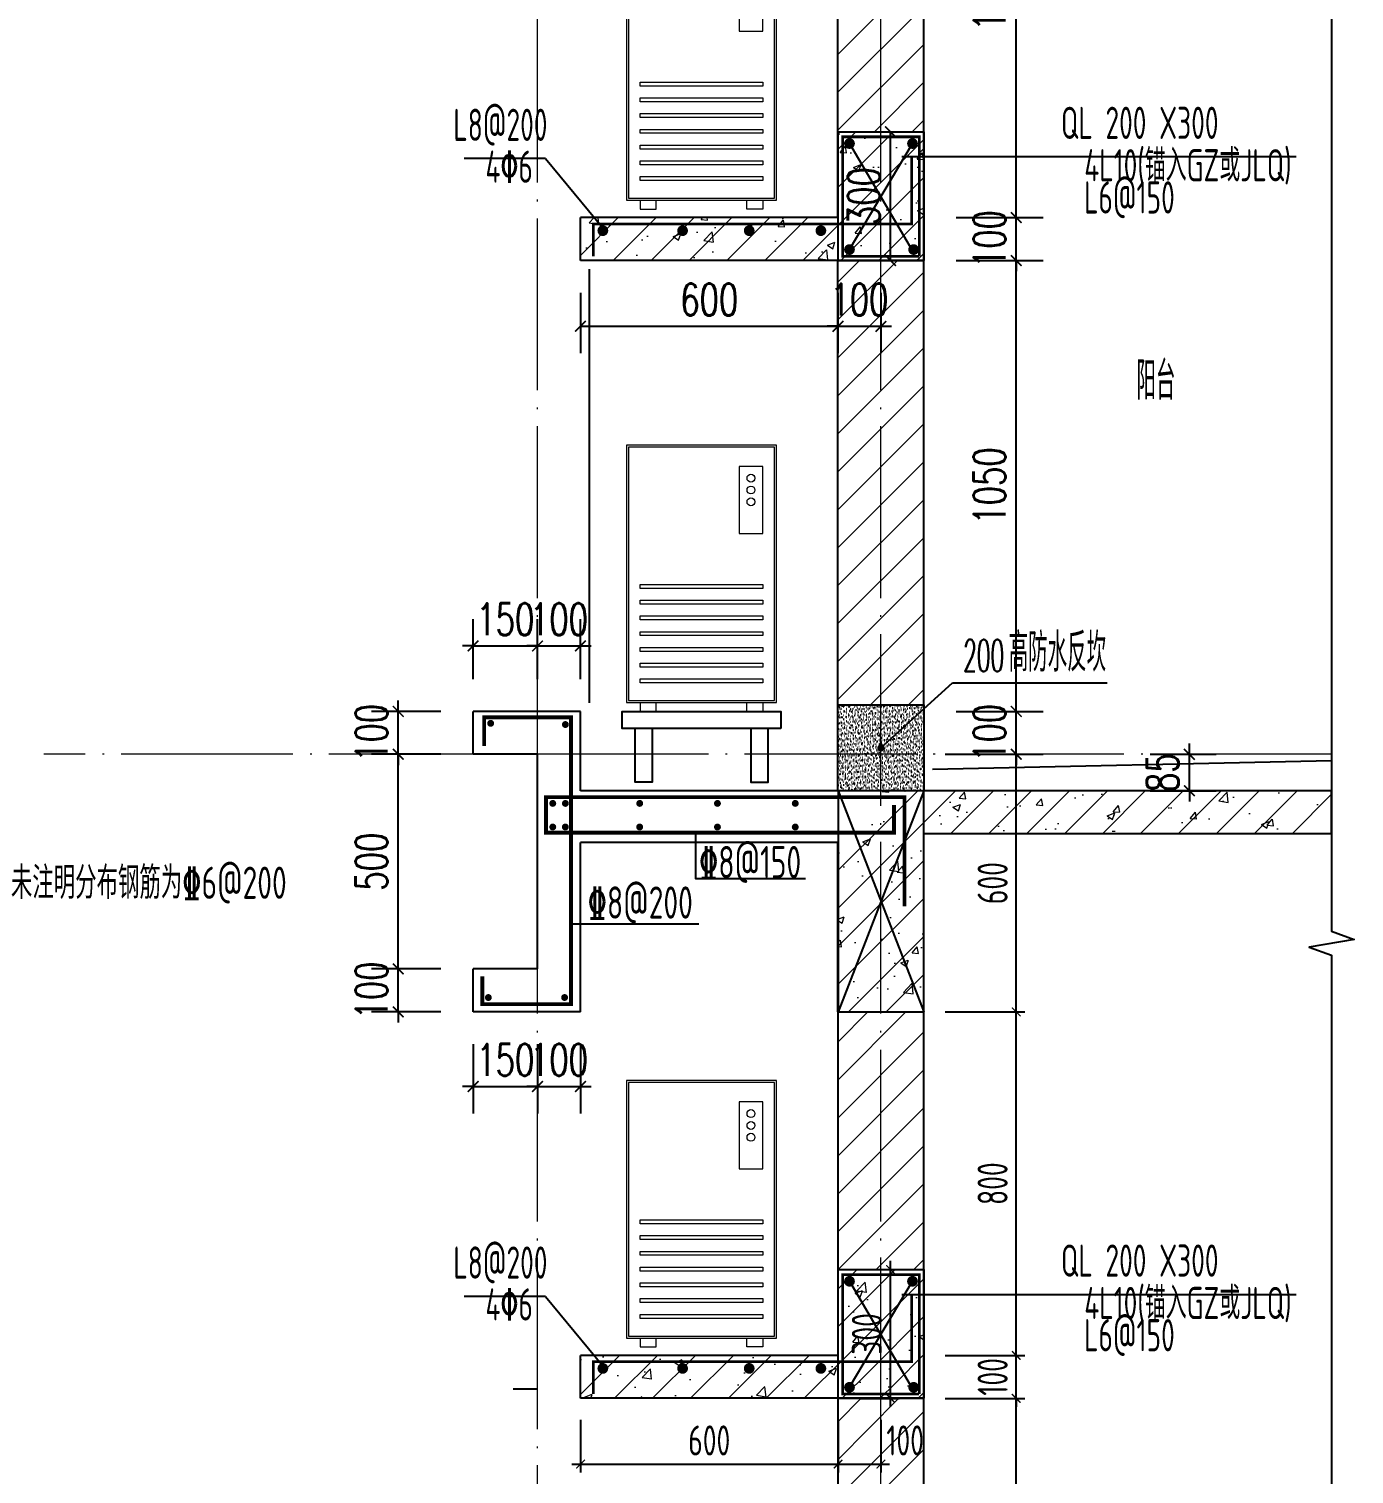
# Model space of a CAD drawing. Extents: x -668857 to 143095, y -247466 to 228182.
# Drawn here: x 46079 to 49166, y 159607 to 162973 of the extents above; entities that cross this region are included whole.
import ezdxf
from ezdxf.enums import TextEntityAlignment as Align

# ---------------------------------------------------------------- set-up
doc = ezdxf.new("R2010")
doc.units = 0
doc.header["$LTSCALE"] = 1000
doc.linetypes.add('DOTE', pattern=[2.42, 2, -0.2, 0.02, -0.2])
doc.linetypes.add('H3普通虚线', pattern=[4.2, 3, -1.2])
doc.layers.get('0').update_dxf_attribs({"linetype": 'CONTINUOUS'})
doc.layers.get('DEFPOINTS').update_dxf_attribs({"linetype": 'CONTINUOUS'})
for name, color, linetype in [('DIM', 2, 'CONTINUOUS'), ('DIM_IDEN', 67, 'CONTINUOUS'), ('DIM_SYMB', 3, 'CONTINUOUS'), ('PUB_DIM', 3, 'CONTINUOUS'), ('PUB_TEXT', 2, 'CONTINUOUS'), ('REIN', 6, 'CONTINUOUS'), ('REIND', 1, 'CONTINUOUS'), ('REINL', 1, 'CONTINUOUS'), ('S-BEAM-LINE2', 4, 'H3普通虚线'), ('S-大样-砼线', 7, 'CONTINUOUS'), ('S-引出线', 40, 'CONTINUOUS'), ('TEXT', 2, 'CONTINUOUS'), ('WALL', 5, 'CONTINUOUS'), ('看线', 251, 'CONTINUOUS'), ('空调外机', 8, 'CONTINUOUS'), ('立面-看线', 251, 'CONTINUOUS')]:
    doc.layers.add(name, color=color, linetype=linetype)
for name, color, linetype, lineweight in [('DOTE', 19, 'DOTE', 9), ('PUB_HATCH', 8, 'CONTINUOUS', 9), ('平面-空调室外机', 143, 'CONTINUOUS', 9)]:
    doc.layers.add(name, color=color, linetype=linetype, lineweight=lineweight)
doc.styles.add('_TCH_DIM_T3', font='SIMPLEX', dxfattribs={"width": 0.705882, "bigfont": 'GBCBIG'})
doc.styles.add('DIM_FONT_T3', font='SIMPLEX', dxfattribs={"width": 0.705882, "bigfont": 'GBCBIG'})
doc.styles.add('TSSD_DIMENSION', font='Tssdeng.shx', dxfattribs={"width": 0.7, "bigfont": 'tssdchn.shx'})
doc.styles.add('TSSD_Label', font='Tssdeng.shx', dxfattribs={"width": 0.7, "bigfont": 'hztxt.shx'})
doc.styles.add('TSSD_REIN', font='tssdeng.shx', dxfattribs={"width": 0.7, "height": 300, "bigfont": 'tssdchn.shx'})
doc.dimstyles.new('_TCH_ARCH&&25', dxfattribs={"dimtxt": 74.375, "dimasz": 25, "dimexe": 62.5, "dimexo": 75, "dimgap": 25, "dimtad": 1, "dimdec": 0, "dimzin": 0, "dimdsep": 46, "dimtxsty": '_TCH_DIM_T3', "dimblk": 'ARCHTICK', "dimcen": 0.09, "dimclrt": 7, "dimazin": 0, "dimtfac": 1, "dimtdec": 0, "dimtix": 1, "dimtmove": 2, "dimatfit": 3, "dimldrblk": 'ARCHTICK', "dimfxl": 0, "dimtolj": 1, "dimtzin": 0, "dimarcsym": 0})
doc.dimstyles.new('TSSD_20_20', dxfattribs={"dimtxt": 60, "dimasz": 20, "dimexe": 20, "dimexo": 50, "dimgap": 20, "dimtad": 1, "dimdec": 0, "dimzin": 0, "dimdsep": 46, "dimtxsty": 'TSSD_DIMENSION', "dimblk": 'ARCHTICK', "dimblk1": 'ARCHTICK', "dimblk2": 'ARCHTICK', "dimcen": 0, "dimdle": 20, "dimclrt": 7, "dimadec": 0, "dimazin": 0, "dimtfac": 1, "dimtdec": 0, "dimtix": 1, "dimtmove": 2, "dimatfit": 3, "dimfxl": 0, "dimtolj": 1, "dimtzin": 0, "dimarcsym": 0})
pattern_1 = [(45, (0, 0), (-44.194174, 44.194174), []), (50, (0, 0), (179.315046, -15.688034), [18.75, -206.25]), (355, (0, 0), (-34.687833, 188.048033), [15, -165]), (100.4514, (14.94, -1.3), (144.627345, 172.359886), [15.935047, -175.285528]), (46.1842, (0, 50), (266.81026, -41.379754), [28.125, -309.375]), (96.6356, (22.23, 46.55), (233.66568, 243.52947), [23.90257, -262.92825]), (351.1842, (0, 50), (233.66549, 243.52965), [22.5, -247.5]), (21, (25, 37.5), (149.226763, -100.654723), [18.75, -206.25]), (326, (25, 37.5), (60.828833, 181.28751), [15, -165]), (71.4514, (37.44, 29.11), (210.055657, 80.632624), [15.935047, -175.285528]), (37.5, (0, 0), (3.039964, 83.2234635), [0, -163, 0, -167.5, 0, -165.625]), (7.5, (0, 0), (65.767384, 98.602928), [0, -95.5, 0, -159.25, 0, -63.125]), (327.5, (-55.75, 0), (133.455609, -5.638718), [0, -62.5, 0, -195, 0, -258.75]), (317.5, (-80.75, 0), (145.796542, 25.026246), [0, -81.25, 0, -129.5, 0, -183.75])]
pattern_2 = [(45, (0, 44.88), (-44.1941915, 44.1941915), [])]
pattern_3 = [(45, (-956095.346, 321026.26), (-44.194174, 44.194174), []), (50, (-956095.35, 321026.26), (179.315046, -15.688034), [18.75, -206.25]), (355, (-956095.35, 321026.26), (-34.687833, 188.048033), [15, -165]), (100.4514, (-956080.4, 321024.95), (144.627345, 172.359886), [15.935047, -175.285528]), (46.1842, (-956095.35, 321076.26), (266.81026, -41.379754), [28.125, -309.375]), (96.6356, (-956073.1, 321072.8), (233.665676, 243.52947), [23.90257, -262.92825]), (351.1842, (-956095.35, 321076.26), (233.66549, 243.52965), [22.5, -247.5]), (21, (-956070.35, 321063.76), (149.226763, -100.654723), [18.75, -206.25]), (326, (-956070.35, 321063.76), (60.828833, 181.28751), [15, -165]), (71.4514, (-956057.91, 321055.37), (210.055657, 80.632624), [15.935047, -175.285528]), (37.5, (-956095.346, 321026.26), (3.039964, 83.2234635), [0, -163, 0, -167.5, 0, -165.625]), (7.5, (-956095.35, 321026.26), (65.767384, 98.602928), [0, -95.5, 0, -159.25, 0, -63.125]), (327.5, (-956151.096, 321026.26), (133.455609, -5.638718), [0, -62.5, 0, -195, 0, -258.75]), (317.5, (-956176.1, 321026.26), (145.796542, 25.026246), [0, -81.25, 0, -129.5, 0, -183.75])]
pattern_4 = [(45, (-956095.346, 321071.136), (-44.1941915, 44.1941915), [])]

# ---------------------------------------------------------------- blocks, each defined once
blk = doc.blocks.new('kongtiao')
for p, q in [((-338.7, 49), (-338.7, -550.8)), ((11, 49), (-338.7, 49)), ((-334.1, 44.4), (-334.1, -546.2)), ((6.4, 44.4), (-334.1, 44.4)), ((6.4, -546.2), (6.4, 44.4)), ((11, -550.8), (11, 49)), ((-76.2, -0.5), (-76.2, -156.5)), ((-21.1, -0.5), (-76.2, -0.5)), ((-21.1, -156.5), (-21.1, -0.5)), ((-76.2, -156.5), (-21.1, -156.5)), ((-338.7, -550.8), (11, -550.8)), ((-334.1, -546.2), (6.4, -546.2)), ((-306.6, -550.8), (-306.6, -571.2)), ((-306.6, -571.2), (-269.8, -571.2)), ((-269.8, -571.2), (-269.8, -550.8)), ((-57.9, -571.2), (-57.9, -550.8)), ((-21.1, -571.2), (-57.9, -571.2)), ((-21.1, -550.8), (-21.1, -571.2))]:
    blk.add_line(p, q)
for points in [[(-306.6, -275.4), (-21.1, -275.4), (-21.1, -284.6), (-306.6, -284.6)], [(-306.6, -312.1), (-21.1, -312.1), (-21.1, -321.3), (-306.6, -321.3)], [(-306.6, -348.8), (-21.1, -348.8), (-21.1, -358), (-306.6, -358)], [(-306.6, -385.6), (-21.1, -385.6), (-21.1, -394.7), (-306.6, -394.7)], [(-306.6, -422.3), (-21.1, -422.3), (-21.1, -431.5), (-306.6, -431.5)], [(-306.6, -459), (-21.1, -459), (-21.1, -468.2), (-306.6, -468.2)], [(-306.6, -495.7), (-21.1, -495.7), (-21.1, -504.9), (-306.6, -504.9)]]:
    blk.add_lwpolyline(points, close=True)
for centre in [(-48.7, -28), (-48.7, -55.6), (-48.7, -83.1)]:
    blk.add_circle(centre, 9.18)
blk = doc.blocks.new('_ArchTick')
at = {"color": 0, "linetype": 'ByBlock', "const_width": 0.15}
blk.add_lwpolyline([(-0.5, -0.5), (0.5, 0.5)], dxfattribs=at)
blk = doc.blocks.new('*D2107')
at = {"layer": 'DEFPOINTS', "color": 0}
for p in [(895181.9, -114986.1), (895397.2, -114986.1), (895181.9, -116036.1)]:
    blk.add_point(p, dxfattribs=at)
at = {"layer": 'PUB_DIM', "color": 0, "lineweight": -2}
for p, q in [((895256.9, -114986.1), (895459.7, -114986.1)), ((895397.2, -116036.1), (895397.2, -114986.1)), ((895256.9, -116036.1), (895459.7, -116036.1))]:
    blk.add_line(p, q, dxfattribs=at)
at = {"layer": 'PUB_DIM', "color": 0, "lineweight": -2, "xscale": 25, "yscale": 25, "zscale": 25}
for p, rotation in [((895397.2, -114986.1), 90), ((895397.2, -116036.1), 270)]:
    blk.add_blockref('_ArchTick', p, dxfattribs=dict(at, rotation=rotation))
at = {"layer": 'PUB_DIM', "color": 7, "insert": (895335, -115511.1), "char_height": 74.38, "attachment_point": 5, "rotation": 90, "style": '_TCH_DIM_T3'}
blk.add_mtext('\\A1;1050', dxfattribs=at)
blk = doc.blocks.new('*D2108')
at = {"layer": 'DEFPOINTS', "color": 0}
for p in [(895181.9, -116036.1), (895397.2, -116036.1), (895181.9, -116136.1)]:
    blk.add_point(p, dxfattribs=at)
at = {"layer": 'PUB_DIM', "color": 0, "lineweight": -2}
for p, q in [((895397.2, -116036.1), (895397.2, -116011.1)), ((895256.9, -116036.1), (895459.7, -116036.1)), ((895397.2, -116136.1), (895397.2, -116036.1)), ((895256.9, -116136.1), (895459.7, -116136.1)), ((895397.2, -116136.1), (895397.2, -116161.1))]:
    blk.add_line(p, q, dxfattribs=at)
at = {"layer": 'PUB_DIM', "color": 0, "lineweight": -2, "xscale": 25, "yscale": 25, "zscale": 25}
for p, rotation in [((895397.2, -116036.1), 270), ((895397.2, -116136.1), 90)]:
    blk.add_blockref('_ArchTick', p, dxfattribs=dict(at, rotation=rotation))
at = {"layer": 'PUB_DIM', "color": 7, "insert": (895335, -116086.1), "char_height": 74.38, "attachment_point": 5, "rotation": 90, "style": '_TCH_DIM_T3'}
blk.add_mtext('\\A1;100', dxfattribs=at)
blk = doc.blocks.new('*D2109')
at = {"layer": 'DEFPOINTS', "color": 0}
for p in [(895181.9, -116136.1), (895397.2, -116136.1), (895181.9, -117186.1)]:
    blk.add_point(p, dxfattribs=at)
at = {"layer": 'PUB_DIM', "color": 0, "lineweight": -2}
for p, q in [((895256.9, -116136.1), (895459.7, -116136.1)), ((895397.2, -117186.1), (895397.2, -116136.1)), ((895256.9, -117186.1), (895459.7, -117186.1))]:
    blk.add_line(p, q, dxfattribs=at)
at = {"layer": 'PUB_DIM', "color": 0, "lineweight": -2, "xscale": 25, "yscale": 25, "zscale": 25}
for p, rotation in [((895397.2, -116136.1), 90), ((895397.2, -117186.1), 270)]:
    blk.add_blockref('_ArchTick', p, dxfattribs=dict(at, rotation=rotation))
at = {"layer": 'PUB_DIM', "color": 7, "insert": (895335, -116661.1), "char_height": 74.38, "attachment_point": 5, "rotation": 90, "style": '_TCH_DIM_T3'}
blk.add_mtext('\\A1;1050', dxfattribs=at)
blk = doc.blocks.new('*D2110')
at = {"layer": 'DEFPOINTS', "color": 0}
for p in [(895181.9, -117186.1), (895397.2, -117186.1), (895181.9, -117286.1)]:
    blk.add_point(p, dxfattribs=at)
at = {"layer": 'PUB_DIM', "color": 0, "lineweight": -2}
for p, q in [((895397.2, -117186.1), (895397.2, -117161.1)), ((895256.9, -117186.1), (895459.7, -117186.1)), ((895397.2, -117286.1), (895397.2, -117186.1)), ((895256.9, -117286.1), (895459.7, -117286.1)), ((895397.2, -117286.1), (895397.2, -117311.1))]:
    blk.add_line(p, q, dxfattribs=at)
at = {"layer": 'PUB_DIM', "color": 0, "lineweight": -2, "xscale": 25, "yscale": 25, "zscale": 25}
for p, rotation in [((895397.2, -117186.1), 270), ((895397.2, -117286.1), 90)]:
    blk.add_blockref('_ArchTick', p, dxfattribs=dict(at, rotation=rotation))
at = {"layer": 'PUB_DIM', "color": 7, "insert": (895335, -117236.1), "char_height": 74.38, "attachment_point": 5, "rotation": 90, "style": '_TCH_DIM_T3'}
blk.add_mtext('\\A1;100', dxfattribs=at)
blk = doc.blocks.new('*D2111')
at = {"layer": 'DEFPOINTS', "color": 0}
for p in [(894381.9, -116136.1), (894981.9, -116136.1), (894981.9, -116289.2)]:
    blk.add_point(p, dxfattribs=at)
at = {"layer": 'PUB_DIM', "color": 0, "lineweight": -2}
for p, q in [((894381.9, -116211.1), (894381.9, -116351.7)), ((894981.9, -116211.1), (894981.9, -116351.7)), ((894381.9, -116289.2), (894981.9, -116289.2))]:
    blk.add_line(p, q, dxfattribs=at)
at = {"layer": 'PUB_DIM', "color": 0, "lineweight": -2, "xscale": 25, "yscale": 25, "zscale": 25, "rotation": 180}
blk.add_blockref('_ArchTick', (894381.9, -116289.2), dxfattribs=at)
at = {"layer": 'PUB_DIM', "color": 0, "lineweight": -2, "xscale": 25, "yscale": 25, "zscale": 25}
blk.add_blockref('_ArchTick', (894981.9, -116289.2), dxfattribs=at)
at = {"layer": 'PUB_DIM', "color": 7, "insert": (894681.9, -116227), "char_height": 74.38, "attachment_point": 5, "style": '_TCH_DIM_T3'}
blk.add_mtext('\\A1;600', dxfattribs=at)
blk = doc.blocks.new('*D2112')
at = {"layer": 'DEFPOINTS', "color": 0}
for p in [(894981.9, -116136.1), (895081.9, -116136.1), (895081.9, -116289.2)]:
    blk.add_point(p, dxfattribs=at)
at = {"layer": 'PUB_DIM', "color": 0, "lineweight": -2}
for p, q in [((894981.9, -116211.1), (894981.9, -116351.7)), ((895081.9, -116211.1), (895081.9, -116351.7)), ((894981.9, -116289.2), (894956.9, -116289.2)), ((894981.9, -116289.2), (895081.9, -116289.2)), ((895081.9, -116289.2), (895106.9, -116289.2))]:
    blk.add_line(p, q, dxfattribs=at)
at = {"layer": 'PUB_DIM', "color": 0, "lineweight": -2, "xscale": 25, "yscale": 25, "zscale": 25}
blk.add_blockref('_ArchTick', (894981.9, -116289.2), dxfattribs=at)
at = {"layer": 'PUB_DIM', "color": 0, "lineweight": -2, "xscale": 25, "yscale": 25, "zscale": 25, "rotation": 180}
blk.add_blockref('_ArchTick', (895081.9, -116289.2), dxfattribs=at)
at = {"layer": 'PUB_DIM', "color": 7, "insert": (895031.9, -116227), "char_height": 74.38, "attachment_point": 5, "style": '_TCH_DIM_T3'}
blk.add_mtext('\\A1;100', dxfattribs=at)
blk = doc.blocks.new('*D2113')
at = {"layer": 'DEFPOINTS', "color": 0}
for p in [(894981.9, -115836.1), (895104.2, -115836.1), (894981.9, -116136.1)]:
    blk.add_point(p, dxfattribs=at)
at = {"layer": 'PUB_DIM', "color": 0, "lineweight": -2}
for p, q in [((895056.9, -115836.1), (895166.7, -115836.1)), ((895104.2, -116136.1), (895104.2, -115836.1)), ((895056.9, -116136.1), (895166.7, -116136.1))]:
    blk.add_line(p, q, dxfattribs=at)
at = {"layer": 'PUB_DIM', "color": 0, "lineweight": -2, "xscale": 25, "yscale": 25, "zscale": 25}
for p, rotation in [((895104.2, -115836.1), 90), ((895104.2, -116136.1), 270)]:
    blk.add_blockref('_ArchTick', p, dxfattribs=dict(at, rotation=rotation))
at = {"layer": 'PUB_DIM', "color": 7, "insert": (895042, -115986.1), "char_height": 74.38, "attachment_point": 5, "rotation": 90, "style": '_TCH_DIM_T3'}
blk.add_mtext('\\A1;300', dxfattribs=at)
blk = doc.blocks.new('*D2114')
at = {"layer": 'DEFPOINTS', "color": 0}
for p in [(895634.6, -117286.1), (895800.6, -117286.1), (895634.6, -117371.1)]:
    blk.add_point(p, dxfattribs=at)
at = {"layer": 'PUB_DIM', "color": 0, "lineweight": -2}
for p, q in [((895800.6, -117286.1), (895800.6, -117261.1)), ((895709.6, -117286.1), (895863.1, -117286.1)), ((895800.6, -117371.1), (895800.6, -117286.1)), ((895709.6, -117371.1), (895863.1, -117371.1)), ((895800.6, -117371.1), (895800.6, -117396.1))]:
    blk.add_line(p, q, dxfattribs=at)
at = {"layer": 'PUB_DIM', "color": 0, "lineweight": -2, "xscale": 25, "yscale": 25, "zscale": 25}
for p, rotation in [((895800.6, -117286.1), 270), ((895800.6, -117371.1), 90)]:
    blk.add_blockref('_ArchTick', p, dxfattribs=dict(at, rotation=rotation))
at = {"layer": 'PUB_DIM', "color": 7, "insert": (895738.4, -117328.6), "char_height": 74.38, "attachment_point": 5, "rotation": 90, "style": '_TCH_DIM_T3'}
blk.add_mtext('\\A1;85', dxfattribs=at)
blk = doc.blocks.new('*D2115')
at = {"layer": 'DEFPOINTS', "color": 0}
for p in [(893957.3, -117186.1), (894131.9, -117186.1), (894131.9, -117286.1)]:
    blk.add_point(p, dxfattribs=at)
at = {"layer": 'PUB_DIM', "color": 0, "lineweight": -2}
for p, q in [((893957.3, -117186.1), (893957.3, -117161.1)), ((894056.9, -117186.1), (893894.8, -117186.1)), ((893957.3, -117286.1), (893957.3, -117186.1)), ((894056.9, -117286.1), (893894.8, -117286.1)), ((893957.3, -117286.1), (893957.3, -117311.1))]:
    blk.add_line(p, q, dxfattribs=at)
at = {"layer": 'PUB_DIM', "color": 0, "lineweight": -2, "xscale": 25, "yscale": 25, "zscale": 25}
for p, rotation in [((893957.3, -117186.1), 270), ((893957.3, -117286.1), 90)]:
    blk.add_blockref('_ArchTick', p, dxfattribs=dict(at, rotation=rotation))
at = {"layer": 'PUB_DIM', "color": 7, "insert": (893895.1, -117236.1), "char_height": 74.38, "attachment_point": 5, "rotation": 90, "style": '_TCH_DIM_T3'}
blk.add_mtext('\\A1;100', dxfattribs=at)
blk = doc.blocks.new('*D2116')
at = {"layer": 'DEFPOINTS', "color": 0}
for p in [(893957.3, -117286.1), (894131.9, -117286.1), (894131.9, -117786.1)]:
    blk.add_point(p, dxfattribs=at)
at = {"layer": 'PUB_DIM', "color": 0, "lineweight": -2}
for p, q in [((894056.9, -117286.1), (893894.8, -117286.1)), ((893957.3, -117786.1), (893957.3, -117286.1)), ((894056.9, -117786.1), (893894.8, -117786.1))]:
    blk.add_line(p, q, dxfattribs=at)
at = {"layer": 'PUB_DIM', "color": 0, "lineweight": -2, "xscale": 25, "yscale": 25, "zscale": 25}
for p, rotation in [((893957.3, -117286.1), 90), ((893957.3, -117786.1), 270)]:
    blk.add_blockref('_ArchTick', p, dxfattribs=dict(at, rotation=rotation))
at = {"layer": 'PUB_DIM', "color": 7, "insert": (893895.1, -117536.1), "char_height": 74.38, "attachment_point": 5, "rotation": 90, "style": '_TCH_DIM_T3'}
blk.add_mtext('\\A1;500', dxfattribs=at)
blk = doc.blocks.new('*D2117')
at = {"layer": 'DEFPOINTS', "color": 0}
for p in [(893957.3, -117786.1), (894131.9, -117786.1), (894131.9, -117886.1)]:
    blk.add_point(p, dxfattribs=at)
at = {"layer": 'PUB_DIM', "color": 0, "lineweight": -2}
for p, q in [((893957.3, -117786.1), (893957.3, -117761.1)), ((894056.9, -117786.1), (893894.8, -117786.1)), ((893957.3, -117886.1), (893957.3, -117786.1)), ((894056.9, -117886.1), (893894.8, -117886.1)), ((893957.3, -117886.1), (893957.3, -117911.1))]:
    blk.add_line(p, q, dxfattribs=at)
at = {"layer": 'PUB_DIM', "color": 0, "lineweight": -2, "xscale": 25, "yscale": 25, "zscale": 25}
for p, rotation in [((893957.3, -117786.1), 270), ((893957.3, -117886.1), 90)]:
    blk.add_blockref('_ArchTick', p, dxfattribs=dict(at, rotation=rotation))
at = {"layer": 'PUB_DIM', "color": 7, "insert": (893895.1, -117836.1), "char_height": 74.38, "attachment_point": 5, "rotation": 90, "style": '_TCH_DIM_T3'}
blk.add_mtext('\\A1;100', dxfattribs=at)
blk = doc.blocks.new('*D2118')
at = {"layer": 'DEFPOINTS', "color": 0}
for p in [(894131.9, -117886.1), (894281.9, -117886.1), (894281.9, -118059.8)]:
    blk.add_point(p, dxfattribs=at)
at = {"layer": 'PUB_DIM', "color": 0, "lineweight": -2}
for p, q in [((894131.9, -117961.1), (894131.9, -118122.3)), ((894281.9, -117961.1), (894281.9, -118122.3)), ((894131.9, -118059.8), (894106.9, -118059.8)), ((894131.9, -118059.8), (894281.9, -118059.8)), ((894281.9, -118059.8), (894306.9, -118059.8))]:
    blk.add_line(p, q, dxfattribs=at)
at = {"layer": 'PUB_DIM', "color": 0, "lineweight": -2, "xscale": 25, "yscale": 25, "zscale": 25}
blk.add_blockref('_ArchTick', (894131.9, -118059.8), dxfattribs=at)
at = {"layer": 'PUB_DIM', "color": 0, "lineweight": -2, "xscale": 25, "yscale": 25, "zscale": 25, "rotation": 180}
blk.add_blockref('_ArchTick', (894281.9, -118059.8), dxfattribs=at)
at = {"layer": 'PUB_DIM', "color": 7, "insert": (894206.9, -117997.6), "char_height": 74.38, "attachment_point": 5, "style": '_TCH_DIM_T3'}
blk.add_mtext('\\A1;150', dxfattribs=at)
blk = doc.blocks.new('*D2119')
at = {"layer": 'DEFPOINTS', "color": 0}
for p in [(894281.9, -117886.1), (894381.9, -117886.1), (894381.9, -118059.8)]:
    blk.add_point(p, dxfattribs=at)
at = {"layer": 'PUB_DIM', "color": 0, "lineweight": -2}
for p, q in [((894281.9, -117961.1), (894281.9, -118122.3)), ((894381.9, -117961.1), (894381.9, -118122.3)), ((894281.9, -118059.8), (894256.9, -118059.8)), ((894281.9, -118059.8), (894381.9, -118059.8)), ((894381.9, -118059.8), (894406.9, -118059.8))]:
    blk.add_line(p, q, dxfattribs=at)
at = {"layer": 'PUB_DIM', "color": 0, "lineweight": -2, "xscale": 25, "yscale": 25, "zscale": 25}
blk.add_blockref('_ArchTick', (894281.9, -118059.8), dxfattribs=at)
at = {"layer": 'PUB_DIM', "color": 0, "lineweight": -2, "xscale": 25, "yscale": 25, "zscale": 25, "rotation": 180}
blk.add_blockref('_ArchTick', (894381.9, -118059.8), dxfattribs=at)
at = {"layer": 'PUB_DIM', "color": 7, "insert": (894331.9, -117997.6), "char_height": 74.38, "attachment_point": 5, "style": '_TCH_DIM_T3'}
blk.add_mtext('\\A1;100', dxfattribs=at)
blk = doc.blocks.new('*D2120')
at = {"layer": 'DEFPOINTS', "color": 0}
for p in [(894281.9, -117033.7), (894131.9, -117186.1), (894281.9, -117186.1)]:
    blk.add_point(p, dxfattribs=at)
at = {"layer": 'PUB_DIM', "color": 0, "lineweight": -2}
for p, q in [((894131.9, -117111.1), (894131.9, -116971.2)), ((894281.9, -117111.1), (894281.9, -116971.2)), ((894131.9, -117033.7), (894106.9, -117033.7)), ((894131.9, -117033.7), (894281.9, -117033.7)), ((894281.9, -117033.7), (894306.9, -117033.7))]:
    blk.add_line(p, q, dxfattribs=at)
at = {"layer": 'PUB_DIM', "color": 0, "lineweight": -2, "xscale": 25, "yscale": 25, "zscale": 25}
blk.add_blockref('_ArchTick', (894131.9, -117033.7), dxfattribs=at)
at = {"layer": 'PUB_DIM', "color": 0, "lineweight": -2, "xscale": 25, "yscale": 25, "zscale": 25, "rotation": 180}
blk.add_blockref('_ArchTick', (894281.9, -117033.7), dxfattribs=at)
at = {"layer": 'PUB_DIM', "color": 7, "insert": (894206.9, -116971.6), "char_height": 74.38, "attachment_point": 5, "style": '_TCH_DIM_T3'}
blk.add_mtext('\\A1;150', dxfattribs=at)
blk = doc.blocks.new('*D2121')
at = {"layer": 'DEFPOINTS', "color": 0}
for p in [(894381.9, -117033.7), (894281.9, -117186.1), (894381.9, -117186.1)]:
    blk.add_point(p, dxfattribs=at)
at = {"layer": 'PUB_DIM', "color": 0, "lineweight": -2}
for p, q in [((894281.9, -117111.1), (894281.9, -116971.2)), ((894381.9, -117111.1), (894381.9, -116971.2)), ((894281.9, -117033.7), (894256.9, -117033.7)), ((894281.9, -117033.7), (894381.9, -117033.7)), ((894381.9, -117033.7), (894406.9, -117033.7))]:
    blk.add_line(p, q, dxfattribs=at)
at = {"layer": 'PUB_DIM', "color": 0, "lineweight": -2, "xscale": 25, "yscale": 25, "zscale": 25}
blk.add_blockref('_ArchTick', (894281.9, -117033.7), dxfattribs=at)
at = {"layer": 'PUB_DIM', "color": 0, "lineweight": -2, "xscale": 25, "yscale": 25, "zscale": 25, "rotation": 180}
blk.add_blockref('_ArchTick', (894381.9, -117033.7), dxfattribs=at)
at = {"layer": 'PUB_DIM', "color": 7, "insert": (894331.9, -116971.6), "char_height": 74.38, "attachment_point": 5, "style": '_TCH_DIM_T3'}
blk.add_mtext('\\A1;100', dxfattribs=at)
blk = doc.blocks.new('*D2698')
at = {"layer": 'DEFPOINTS', "color": 0}
for p in [(47963.9, 160083.2), (48086.1, 160083.2), (47963.9, 159783.2)]:
    blk.add_point(p, dxfattribs=at)
at = {"layer": 'DIM', "color": 0, "lineweight": -2}
for p, q in [((48086.1, 159763.2), (48086.1, 160103.2)), ((48013.9, 160083.2), (48106.1, 160083.2)), ((48013.9, 159783.2), (48106.1, 159783.2))]:
    blk.add_line(p, q, dxfattribs=at)
at = {"layer": 'DIM', "color": 0, "lineweight": -2, "xscale": 20, "yscale": 20, "zscale": 20}
for p, rotation in [((48086.1, 160083.2), 90), ((48086.1, 159783.2), 270)]:
    blk.add_blockref('_ArchTick', p, dxfattribs=dict(at, rotation=rotation))
at = {"layer": 'DIM', "color": 7, "insert": (48031.1, 159933.2), "char_height": 70, "attachment_point": 5, "rotation": 90, "style": 'TSSD_DIMENSION'}
blk.add_mtext('\\A1;300', dxfattribs=at)
blk = doc.blocks.new('*D2699')
at = {"layer": 'DEFPOINTS', "color": 0}
for p in [(47363.9, 159783.2), (47963.9, 159783.2), (47963.9, 159630.1)]:
    blk.add_point(p, dxfattribs=at)
at = {"layer": 'DIM', "color": 0, "lineweight": -2}
for p, q in [((47363.9, 159733.2), (47363.9, 159610.1)), ((47963.9, 159733.2), (47963.9, 159610.1)), ((47343.9, 159630.1), (47983.9, 159630.1))]:
    blk.add_line(p, q, dxfattribs=at)
at = {"layer": 'DIM', "color": 0, "lineweight": -2, "xscale": 20, "yscale": 20, "zscale": 20, "rotation": 180}
blk.add_blockref('_ArchTick', (47363.9, 159630.1), dxfattribs=at)
at = {"layer": 'DIM', "color": 0, "lineweight": -2, "xscale": 20, "yscale": 20, "zscale": 20}
blk.add_blockref('_ArchTick', (47963.9, 159630.1), dxfattribs=at)
at = {"layer": 'DIM', "color": 7, "insert": (47663.9, 159685.1), "char_height": 70, "attachment_point": 5, "style": 'TSSD_DIMENSION'}
blk.add_mtext('\\A1;600', dxfattribs=at)
blk = doc.blocks.new('*D2700')
at = {"layer": 'DEFPOINTS', "color": 0}
for p in [(47963.9, 159783.2), (48063.9, 159783.2), (48063.9, 159630.1)]:
    blk.add_point(p, dxfattribs=at)
at = {"layer": 'DIM', "color": 0, "lineweight": -2}
for p, q in [((47963.9, 159733.2), (47963.9, 159610.1)), ((48063.9, 159733.2), (48063.9, 159610.1)), ((47943.9, 159630.1), (48083.9, 159630.1))]:
    blk.add_line(p, q, dxfattribs=at)
at = {"layer": 'DIM', "color": 0, "lineweight": -2, "xscale": 20, "yscale": 20, "zscale": 20, "rotation": 180}
blk.add_blockref('_ArchTick', (47963.9, 159630.1), dxfattribs=at)
at = {"layer": 'DIM', "color": 0, "lineweight": -2, "xscale": 20, "yscale": 20, "zscale": 20}
blk.add_blockref('_ArchTick', (48063.9, 159630.1), dxfattribs=at)
at = {"layer": 'DIM', "color": 7, "insert": (48120.3, 159685.1), "char_height": 70, "attachment_point": 5, "style": 'TSSD_DIMENSION'}
blk.add_mtext('\\A1;100', dxfattribs=at)
blk = doc.blocks.new('*D2701')
at = {"layer": 'DEFPOINTS', "color": 0}
for p in [(48163.9, 161283.2), (48379.1, 161283.2), (48163.9, 160683.2)]:
    blk.add_point(p, dxfattribs=at)
at = {"layer": 'DIM', "color": 0, "lineweight": -2}
for p, q in [((48379.1, 160663.2), (48379.1, 161303.2)), ((48213.9, 161283.2), (48399.1, 161283.2)), ((48213.9, 160683.2), (48399.1, 160683.2))]:
    blk.add_line(p, q, dxfattribs=at)
at = {"layer": 'DIM', "color": 0, "lineweight": -2, "xscale": 20, "yscale": 20, "zscale": 20}
for p, rotation in [((48379.1, 161283.2), 90), ((48379.1, 160683.2), 270)]:
    blk.add_blockref('_ArchTick', p, dxfattribs=dict(at, rotation=rotation))
at = {"layer": 'DIM', "color": 7, "insert": (48324.1, 160983.2), "char_height": 70, "attachment_point": 5, "rotation": 90, "style": 'TSSD_DIMENSION'}
blk.add_mtext('\\A1;600', dxfattribs=at)
blk = doc.blocks.new('*D2702')
at = {"layer": 'DEFPOINTS', "color": 0}
for p in [(48163.9, 160683.2), (48379.1, 160683.2), (48163.9, 159883.2)]:
    blk.add_point(p, dxfattribs=at)
at = {"layer": 'DIM', "color": 0, "lineweight": -2}
for p, q in [((48379.1, 159863.2), (48379.1, 160703.2)), ((48213.9, 160683.2), (48399.1, 160683.2)), ((48213.9, 159883.2), (48399.1, 159883.2))]:
    blk.add_line(p, q, dxfattribs=at)
at = {"layer": 'DIM', "color": 0, "lineweight": -2, "xscale": 20, "yscale": 20, "zscale": 20}
for p, rotation in [((48379.1, 160683.2), 90), ((48379.1, 159883.2), 270)]:
    blk.add_blockref('_ArchTick', p, dxfattribs=dict(at, rotation=rotation))
at = {"layer": 'DIM', "color": 7, "insert": (48324.1, 160283.2), "char_height": 70, "attachment_point": 5, "rotation": 90, "style": 'TSSD_DIMENSION'}
blk.add_mtext('\\A1;800', dxfattribs=at)
blk = doc.blocks.new('*D2703')
at = {"layer": 'DEFPOINTS', "color": 0}
for p in [(48163.9, 159883.2), (48379.1, 159883.2), (48163.9, 159783.2)]:
    blk.add_point(p, dxfattribs=at)
at = {"layer": 'DIM', "color": 0, "lineweight": -2}
for p, q in [((48379.1, 159883.2), (48379.1, 159903.2)), ((48213.9, 159883.2), (48399.1, 159883.2)), ((48379.1, 159783.2), (48379.1, 159883.2)), ((48213.9, 159783.2), (48399.1, 159783.2)), ((48379.1, 159783.2), (48379.1, 159763.2))]:
    blk.add_line(p, q, dxfattribs=at)
at = {"layer": 'DIM', "color": 0, "lineweight": -2, "xscale": 20, "yscale": 20, "zscale": 20}
for p, rotation in [((48379.1, 159883.2), 270), ((48379.1, 159783.2), 90)]:
    blk.add_blockref('_ArchTick', p, dxfattribs=dict(at, rotation=rotation))
at = {"layer": 'DIM', "color": 7, "insert": (48324.1, 159833.2), "char_height": 70, "attachment_point": 5, "rotation": 90, "style": 'TSSD_DIMENSION'}
blk.add_mtext('\\A1;100', dxfattribs=at)
blk = doc.blocks.new('*D2704')
at = {"layer": 'DEFPOINTS', "color": 0}
for p in [(48163.9, 159783.2), (48379.1, 159783.2), (48163.9, 158983.2)]:
    blk.add_point(p, dxfattribs=at)
at = {"layer": 'DIM', "color": 0, "lineweight": -2}
for p, q in [((48379.1, 158963.2), (48379.1, 159803.2)), ((48213.9, 159783.2), (48399.1, 159783.2)), ((48213.9, 158983.2), (48399.1, 158983.2))]:
    blk.add_line(p, q, dxfattribs=at)
at = {"layer": 'DIM', "color": 0, "lineweight": -2, "xscale": 20, "yscale": 20, "zscale": 20}
for p, rotation in [((48379.1, 159783.2), 90), ((48379.1, 158983.2), 270)]:
    blk.add_blockref('_ArchTick', p, dxfattribs=dict(at, rotation=rotation))
at = {"layer": 'DIM', "color": 7, "insert": (48324.1, 159383.2), "char_height": 70, "attachment_point": 5, "rotation": 90, "style": 'TSSD_DIMENSION'}
blk.add_mtext('\\A1;800', dxfattribs=at)
blk = doc.blocks.new('20210809.02275603')
at = {"layer": 'REIN', "const_width": 9}
for points in [[(88254.7, 67181.9), (88254.7, 67248.8), (88457.1, 67248.8), (88457.1, 66580.9), (88250.3, 66580.9), (88250.3, 66645.6)], [(89233.9, 66808.4), (89233.9, 67063.1), (88398.8, 67063.1), (88398.8, 66980.3), (89209.6, 66980.3), (89209.6, 67044.5)]]:
    blk.add_lwpolyline(points, dxfattribs=at)
at = {"layer": 'REIN', "const_width": 8}
for points in [[(88265.7, 67235, 1), (88273.7, 67235, 1)], [(88439.8, 67232.2, 1), (88447.8, 67232.2, 1)], [(88410.4, 67048.5, 1), (88418.4, 67048.5, 1)], [(88439.8, 67048.5, 1), (88447.8, 67048.5, 1)], [(88613, 67048.5, 1), (88621, 67048.5, 1)], [(88794.1, 67048.5, 1), (88802.1, 67048.5, 1)], [(88975.4, 67048.5, 1), (88983.4, 67048.5, 1)], [(88410.4, 66993.5, 1), (88418.4, 66993.5, 1)], [(88439.8, 66993.5, 1), (88447.8, 66993.5, 1)], [(88613, 66993.5, 1), (88621, 66993.5, 1)], [(88794.1, 66993.5, 1), (88802.1, 66993.5, 1)], [(88975.4, 66993.5, 1), (88983.4, 66993.5, 1)], [(88260.3, 66596.4, 1), (88268.3, 66596.4, 1)], [(88438, 66596.4, 1), (88446, 66596.4, 1)]]:
    blk.add_lwpolyline(points, format="xyb", close=True, dxfattribs=at)
at = {"layer": 'S-引出线'}
blk.add_line((88457.1, 66768.4), (88755, 66768.4), dxfattribs=at)
blk.add_lwpolyline([(88746.9, 66980.3), (88746.9, 66873.3), (89002.9, 66873.3)], dxfattribs=at)
at = {"layer": 'TEXT', "style": 'TSSD_REIN', "width": 0.7}
for s, p in [('%%1328@150', (88755.1, 66874.3)), ('未注明分布钢筋为%%1326@200', (87152, 66826.2)), ('\x848@200', (88495.7, 66780.1))]:
    blk.add_text(s, height=75, rotation=0, dxfattribs=at).set_placement(p)
blk = doc.blocks.new('20210810.12064519')
at = {"layer": 'S-大样-砼线'}
for p, q in [((0, 515), (200, 0)), ((200, 515), (0, 0))]:
    blk.add_line(p, q, dxfattribs=at)
blk.add_lwpolyline([(200, 515), (0, 515), (0, 0), (200, 0)], close=True, dxfattribs=at)
blk = doc.blocks.new('QL-3')
at = {"layer": 'REIND', "const_width": 12.5}
for points in [[(312893.5, 71264.4, 1), (312881, 71264.4, 1)], [(313040.3, 71264.4, 1), (313027.8, 71264.4, 1)], [(312893.5, 71017.4, 1), (312881, 71017.4, 1)], [(313043, 71017.4, 1), (313030.5, 71017.4, 1)]]:
    blk.add_lwpolyline(points, format="xyb", close=True, dxfattribs=at)
at = {"layer": 'REINL', "const_width": 6.25}
blk.add_lwpolyline([(313049.7, 71001.6), (313049.7, 71280), (312871.7, 71280), (312871.7, 71001.8), (313049.3, 71001.8)], dxfattribs=at)
at = {"layer": 'S-BEAM-LINE2'}
for p, q in [((312887.3, 71017.4), (313034, 71264.4)), ((312887.3, 71264.4), (313034, 71014.1))]:
    blk.add_line(p, q, dxfattribs=at)
blk.add_lwpolyline([(312860.5, 71291.8), (313060.4, 71291.8), (313060.4, 70991.8), (312860.5, 70991.8)], close=True, dxfattribs=at)
at = {"layer": 'TEXT'}
blk.add_line((313009.3, 71233.9), (313928.2, 71233.9), dxfattribs=at)
at = {"layer": 'TEXT', "style": 'TSSD_Label', "width": 0.65}
for s, p in [('QL 200 X300', (313747.1, 71252.6)), ('4L10(锚入GZ或JLQ)', (313917.4, 71153.8)), ('L6@150', (313645.1, 71078.8))]:
    blk.add_text(s, height=75, dxfattribs=at).set_placement(p, align=Align.BOTTOM_RIGHT)
blk = doc.blocks.new('BW-27856318', base_point=(594987.6, -571981, 0))
at = {"layer": 'REIND', "const_width": 12.5}
for points in [[(595320.6, -571921.5, 1), (595308.1, -571921.5, 1)], [(595506.4, -571921.5, 1), (595493.9, -571921.5, 1)], [(595661.6, -571921.5, 1), (595649.1, -571921.5, 1)], [(595828.6, -571921.5, 1), (595816.1, -571921.5, 1)]]:
    blk.add_lwpolyline(points, format="xyb", close=True, dxfattribs=at)
at = {"layer": 'REINL', "const_width": 6.25}
blk.add_lwpolyline([(595292.1, -571981), (595292.1, -571905.9), (596033.8, -571905.9), (596033.8, -571750.9)], dxfattribs=at)
at = {"layer": 'TEXT', "extrusion": (1.22465e-16, 0, -1)}
blk.add_line((595181.1, -571753.7), (594991, -571753.7), dxfattribs=at)
at = {"layer": 'TEXT'}
blk.add_line((595181.1, -571753.7), (595314.3, -571915.2), dxfattribs=at)
at = {"layer": 'TEXT', "style": 'TSSD_Label', "width": 0.65}
for s, p in [('L8@200', (595185.3, -571735)), ('4%%1306', (595151.2, -571832.5))]:
    blk.add_text(s, height=75, dxfattribs=at).set_placement(p, align=Align.BOTTOM_RIGHT)
blk = doc.blocks.new('VBCVBCBCBF')
at = {"layer": 'PUB_HATCH'}
h = blk.add_hatch(dxfattribs=at)
h.set_pattern_fill('普通砖', color=256, scale=25, style=0)
h.set_pattern_definition(pattern_2)
h.paths.add_polyline_path([(894981.9, -115836.1), (895181.9, -115836.1), (895181.9, -114986.1), (894981.9, -114986.1)])
h = blk.add_hatch(dxfattribs=at)
h.set_pattern_fill('钢筋混凝土', color=256, scale=25, style=0)
h.set_pattern_definition(pattern_1)
h.paths.add_polyline_path([(894981.9, -116036.1), (895181.9, -116136.1), (895181.9, -115836.1), (894981.9, -115836.1)])
h = blk.add_hatch(dxfattribs=at)
h.set_pattern_fill('钢筋混凝土', color=256, scale=25, style=0)
h.set_pattern_definition(pattern_1)
h.paths.add_polyline_path([(895181.9, -116136.1), (894981.9, -116036.1), (894381.9, -116036.1), (894381.9, -116136.1)])
h = blk.add_hatch(dxfattribs=at)
h.set_pattern_fill('普通砖', color=256, scale=25, style=0)
h.set_pattern_definition(pattern_2)
h.paths.add_polyline_path([(895181.9, -117171.1), (895181.9, -116136.1), (894981.9, -116136.1), (894981.9, -117171.1)])
h = blk.add_hatch(dxfattribs=at)
h.set_pattern_fill('钢筋混凝土', color=256, scale=25, style=0)
h.set_pattern_definition(pattern_1)
h.paths.add_polyline_path([(896131.9, -117371.1), (895081.9, -117371.1), (895081.9, -117437.7), (895181.9, -117471.1), (896131.9, -117471.1)])
h = blk.add_hatch(dxfattribs=at)
h.set_pattern_fill('钢筋混凝土', color=256, scale=25, style=0)
h.set_pattern_definition(pattern_1)
h.paths.add_polyline_path([(895181.9, -117886.1), (895181.9, -117471.1), (895081.9, -117437.7), (894981.9, -117471.1), (894981.9, -117886.1)])
at = {"layer": '立面-看线'}
h = blk.add_hatch(dxfattribs=at)
h.set_pattern_fill('碎沙', color=256, scale=4)
h.set_pattern_definition([(37.5, (93928.707, -502733.035), (-0.32000626, 9.78826475), [0, -7.7216, 0, -8.636, 0, -8.255]), (7.5, (93928.707, -502733.035), (8.99046566, 14.33650201), [0, -4.1656, 0, -6.9596, 0, -2.667]), (327.5, (93922.458, -502733.035), (15.819847405, 0.02874369), [0, -2.54, 0, -9.144, 0, -11.938]), (317.5, (93922.458, -502733.035), (15.27112905, 4.45858647), [0, -1.27, 0, -5.9944, 0, -6.858])])
h.paths.add_polyline_path([(894981.9, -117371.1), (895181.9, -117371.1), (895181.9, -117171.1), (894981.9, -117171.1)])
at = {"layer": 'DIM_IDEN'}
for p, q in [((895081.9, -117271.1), (895248.8, -117119.6)), ((895248.8, -117119.6), (895608.9, -117119.6))]:
    blk.add_line(p, q, dxfattribs=at)
at = {"layer": 'DIM_IDEN', "const_width": 8.33}
blk.add_lwpolyline([(895078.9, -117273.9, 1), (895085, -117268.3, 1)], format="xyb", close=True, dxfattribs=at)
at = {"layer": 'WALL'}
for p, q in [((894981.9, -115836.1), (894981.9, -114986.1)), ((895181.9, -115836.1), (895181.9, -114986.1)), ((894981.9, -116036.1), (894981.9, -115836.1)), ((894981.9, -115836.1), (895181.9, -115836.1)), ((895181.9, -116136.1), (895181.9, -115836.1)), ((894981.9, -116036.1), (894381.9, -116036.1)), ((894381.9, -116136.1), (894381.9, -116036.1)), ((895181.9, -116136.1), (894381.9, -116136.1)), ((894981.9, -117171.1), (894981.9, -116136.1)), ((894981.9, -116136.1), (895181.9, -116136.1)), ((895181.9, -117171.1), (895181.9, -116136.1)), ((894981.9, -117171.1), (895181.9, -117171.1)), ((894381.9, -117186.1), (894131.9, -117186.1)), ((894131.9, -117286.1), (894131.9, -117186.1)), ((894381.9, -117371.1), (894381.9, -117186.1)), ((894281.9, -117286.1), (894131.9, -117286.1)), ((894281.9, -117371.1), (894281.9, -117286.1)), ((894281.9, -117786.1), (894281.9, -117371.1)), ((895081.9, -117371.1), (894381.9, -117371.1)), ((896131.9, -117371.1), (895081.9, -117371.1)), ((896131.9, -117471.1), (896131.9, -117371.1)), ((896131.9, -117471.1), (895181.9, -117471.1)), ((895181.9, -117886.1), (895181.9, -117471.1)), ((894381.9, -117886.1), (894381.9, -117491.1)), ((894981.9, -117491.1), (894381.9, -117491.1)), ((894981.9, -117886.1), (894981.9, -117491.1)), ((894281.9, -117786.1), (894131.9, -117786.1)), ((894131.9, -117886.1), (894131.9, -117786.1)), ((894381.9, -117886.1), (894131.9, -117886.1)), ((894981.9, -117886.1), (895181.9, -117886.1))]:
    blk.add_line(p, q, dxfattribs=at)
blk.add_lwpolyline([(894981.9, -117171.1), (895181.9, -117171.1), (895181.9, -117371.1), (894981.9, -117371.1)], close=True, dxfattribs=at)
at = {"layer": '看线'}
blk.add_line((894401.9, -116156.1), (894401.9, -117166.1), dxfattribs=at)
at = {"layer": '看线', "color": 32}
blk.add_lwpolyline([(896131.9, -117301.1), (895201.9, -117321.1)], dxfattribs=at)
at = {"layer": '空调外机', "linetype": 'Continuous'}
blk.add_lwpolyline([(894849, -117226.1), (894479, -117226.1), (894479, -117186.1), (894849, -117186.1)], close=True, dxfattribs=at)
for points in [[(894549, -117226.1), (894549, -117351.1), (894509, -117351.1), (894509, -117226.1)], [(894779, -117226.1), (894779, -117351.1), (894819, -117351.1), (894819, -117226.1)]]:
    blk.add_lwpolyline(points, dxfattribs=at)
at = {"layer": '平面-空调室外机'}
for p in [(894827.8, -115444.9), (894827.8, -116614.9)]:
    blk.add_blockref('kongtiao', p, dxfattribs=at)
at = {"layer": 'PUB_TEXT', "style": 'DIM_FONT_T3'}
for s, height, width, p in [('阳台', 89.36, 0.705882, (895677.3, -116460.5)), ('高防水反坎', 89.36, 0.705882, (895379.6, -117093.3)), ('200', 74.38, 0.49827, (895273.8, -117093.3))]:
    blk.add_text(s, height=height, dxfattribs=dict(at, width=width)).set_placement(p)
at = {"layer": 'PUB_DIM'}
for p1, p2, distance, picture, middle in [((895181.9, -116036.1), (895181.9, -114986.1), -215.2, '*D2107', (895335, -115511.1)), ((894981.9, -116136.1), (894981.9, -115836.1), -122.3, '*D2113', (895042, -115986.1)), ((895181.9, -116136.1), (895181.9, -116036.1), -215.2, '*D2108', (895335, -116086.1)), ((895181.9, -117186.1), (895181.9, -116136.1), -215.2, '*D2109', (895335, -116661.1)), ((894381.9, -116136.1), (894981.9, -116136.1), -153.1, '*D2111', (894681.9, -116227)), ((894981.9, -116136.1), (895081.9, -116136.1), -153.1, '*D2112', (895031.9, -116227)), ((894131.9, -117186.1), (894281.9, -117186.1), 152.3, '*D2120', (894206.9, -116971.6)), ((894281.9, -117186.1), (894381.9, -117186.1), 152.3, '*D2121', (894331.9, -116971.6)), ((894131.9, -117286.1), (894131.9, -117186.1), 174.6, '*D2115', (893895.1, -117236.1)), ((895181.9, -117286.1), (895181.9, -117186.1), -215.2, '*D2110', (895335, -117236.1)), ((894131.9, -117786.1), (894131.9, -117286.1), 174.6, '*D2116', (893895.1, -117536.1)), ((895634.6, -117371.1), (895634.6, -117286.1), -166, '*D2114', (895738.4, -117328.6)), ((894131.9, -117886.1), (894131.9, -117786.1), 174.6, '*D2117', (893895.1, -117836.1)), ((894131.9, -117886.1), (894281.9, -117886.1), -173.7, '*D2118', (894206.9, -117997.6)), ((894281.9, -117886.1), (894381.9, -117886.1), -173.7, '*D2119', (894331.9, -117997.6))]:
    dim = blk.add_aligned_dim(p1=p1, p2=p2, distance=distance, dimstyle='_TCH_ARCH&&25', dxfattribs=at)
    dim.commit()
    dim.dimension.update_dxf_attribs({"geometry": picture, "text_midpoint": middle})

msp = doc.modelspace()

# ---------------------------------------------------------------- hatches: boundary and pattern name
at = {"layer": 'PUB_HATCH'}
h = msp.add_hatch(dxfattribs=at)
h.set_pattern_fill('普通砖', color=256, scale=25, style=0)
h.set_pattern_definition(pattern_4)
h.paths.add_polyline_path([(47963.85, 160083.23), (48163.85, 160083.23), (48163.85, 160683.23), (47963.85, 160683.23)])
h = msp.add_hatch(dxfattribs=at)
h.set_pattern_fill('钢筋混凝土', color=256, scale=25, style=0)
h.set_pattern_definition(pattern_3)
h.paths.add_polyline_path([(47963.85, 159883.23), (48163.85, 159783.23), (48163.85, 160083.23), (47963.85, 160083.23)])
h = msp.add_hatch(dxfattribs=at)
h.set_pattern_fill('钢筋混凝土', color=256, scale=25, style=0)
h.set_pattern_definition(pattern_3)
h.paths.add_polyline_path([(48163.85, 159783.23), (47963.85, 159883.23), (47363.85, 159883.23), (47363.85, 159783.23)])
h = msp.add_hatch(dxfattribs=at)
h.set_pattern_fill('普通砖', color=256, scale=25, style=0)
h.set_pattern_definition(pattern_4)
h.paths.add_polyline_path([(48163.85, 158498.23), (48163.85, 159783.23), (47963.85, 159783.23), (47963.85, 158498.23)])

# ---------------------------------------------------------------- linework, layer by layer
at = {"layer": 'DIM_IDEN'}
msp.add_line((47263.85, 159804.53), (47207.24, 159804.53), dxfattribs=at)
at = {"layer": 'DIM_SYMB'}
msp.add_lwpolyline([(49113.85, 170503.23), (49113.85, 160871.35), (49166.35, 160852.24), (49061.35, 160833.73), (49113.85, 160815.1), (49113.85, 151183.22)], dxfattribs=at)
at = {"layer": 'DOTE', "color": 1, "linetype": 'DOTE', "ltscale": 0.2}
for p, q in [((47263.85, 151483.22), (47263.85, 171083.23)), ((48063.85, 151483.22), (48063.85, 171083.23)), ((49113.85, 161283.23), (46113.66, 161283.23))]:
    msp.add_line(p, q, dxfattribs=at)
at = {"layer": 'WALL'}
for p, q in [((47963.85, 160083.23), (47963.85, 160683.23)), ((47963.85, 160683.23), (48163.85, 160683.23)), ((48163.85, 160083.23), (48163.85, 160683.23)), ((47963.85, 159883.23), (47963.85, 160083.23)), ((47963.85, 160083.23), (48163.85, 160083.23)), ((48163.85, 159783.23), (48163.85, 160083.23)), ((47963.85, 159883.23), (47363.85, 159883.23)), ((47363.85, 159783.23), (47363.85, 159883.23)), ((48163.85, 159783.23), (47363.85, 159783.23)), ((47963.85, 158498.23), (47963.85, 159783.23)), ((47963.85, 159783.23), (48163.85, 159783.23)), ((48163.85, 158498.23), (48163.85, 159783.23))]:
    msp.add_line(p, q, dxfattribs=at)

# ---------------------------------------------------------------- block references
for name, p in [('VBCVBCBCBF', (-847018.1, 278569.31)), ('BW-27856318', (47089.19, 162443.43, 0)), ('BW-27856318', (47089.19, 159793.43, 0))]:
    msp.add_blockref(name, p)
at = {"color": 1}
for p in [(-264896.64, 91441.47), (-264896.64, 88791.47)]:
    msp.add_blockref('QL-3', p, dxfattribs=at)
at = {"layer": 'REIN'}
msp.add_blockref('20210809.02275603', (-41115.15, 94120.39), dxfattribs=at)
at = {"layer": '平面-空调室外机'}
msp.add_blockref('kongtiao', (47809.7, 160474.39), dxfattribs=at)
at = {"layer": '看线'}
msp.add_blockref('20210810.12064519', (47963.85, 160683.23), dxfattribs=at)

# ---------------------------------------------------------------- dimensions: what is measured, and where the dimension line sits
at = {"layer": 'DIM'}
for p1, p2, distance, picture, middle in [((48163.85, 160683.23), (48163.85, 161283.23), -215.2, '*D2701', (48324.05, 160983.23)), ((48163.85, 159883.23), (48163.85, 160683.23), -215.2, '*D2702', (48324.05, 160283.23)), ((47963.85, 159783.23), (47963.85, 160083.23), -122.29, '*D2698', (48031.14, 159933.23)), ((48163.85, 159783.23), (48163.85, 159883.23), -215.2, '*D2703', (48324.05, 159833.23)), ((48163.85, 158983.23), (48163.85, 159783.23), -215.2, '*D2704', (48324.05, 159383.23)), ((47363.85, 159783.23), (47963.85, 159783.23), -153.09, '*D2699', (47663.85, 159685.13))]:
    dim = msp.add_aligned_dim(p1=p1, p2=p2, distance=distance, dimstyle='TSSD_20_20', override={"dimtxt": 70}, dxfattribs=at)
    dim.commit()
    dim.dimension.update_dxf_attribs({"geometry": picture, "text_midpoint": middle})
dim = msp.add_linear_dim(base=(48063.85, 159630.13), p1=(47963.85, 159783.23), p2=(48063.85, 159783.23), angle=360, dimstyle='TSSD_20_20', override={"dimtxt": 70}, dxfattribs=at)
dim.commit()
dim.dimension.update_dxf_attribs({"geometry": '*D2700', "text_midpoint": (48120.3, 159685.13), "dimtype": 161})

doc.saveas('drawing.dxf')
